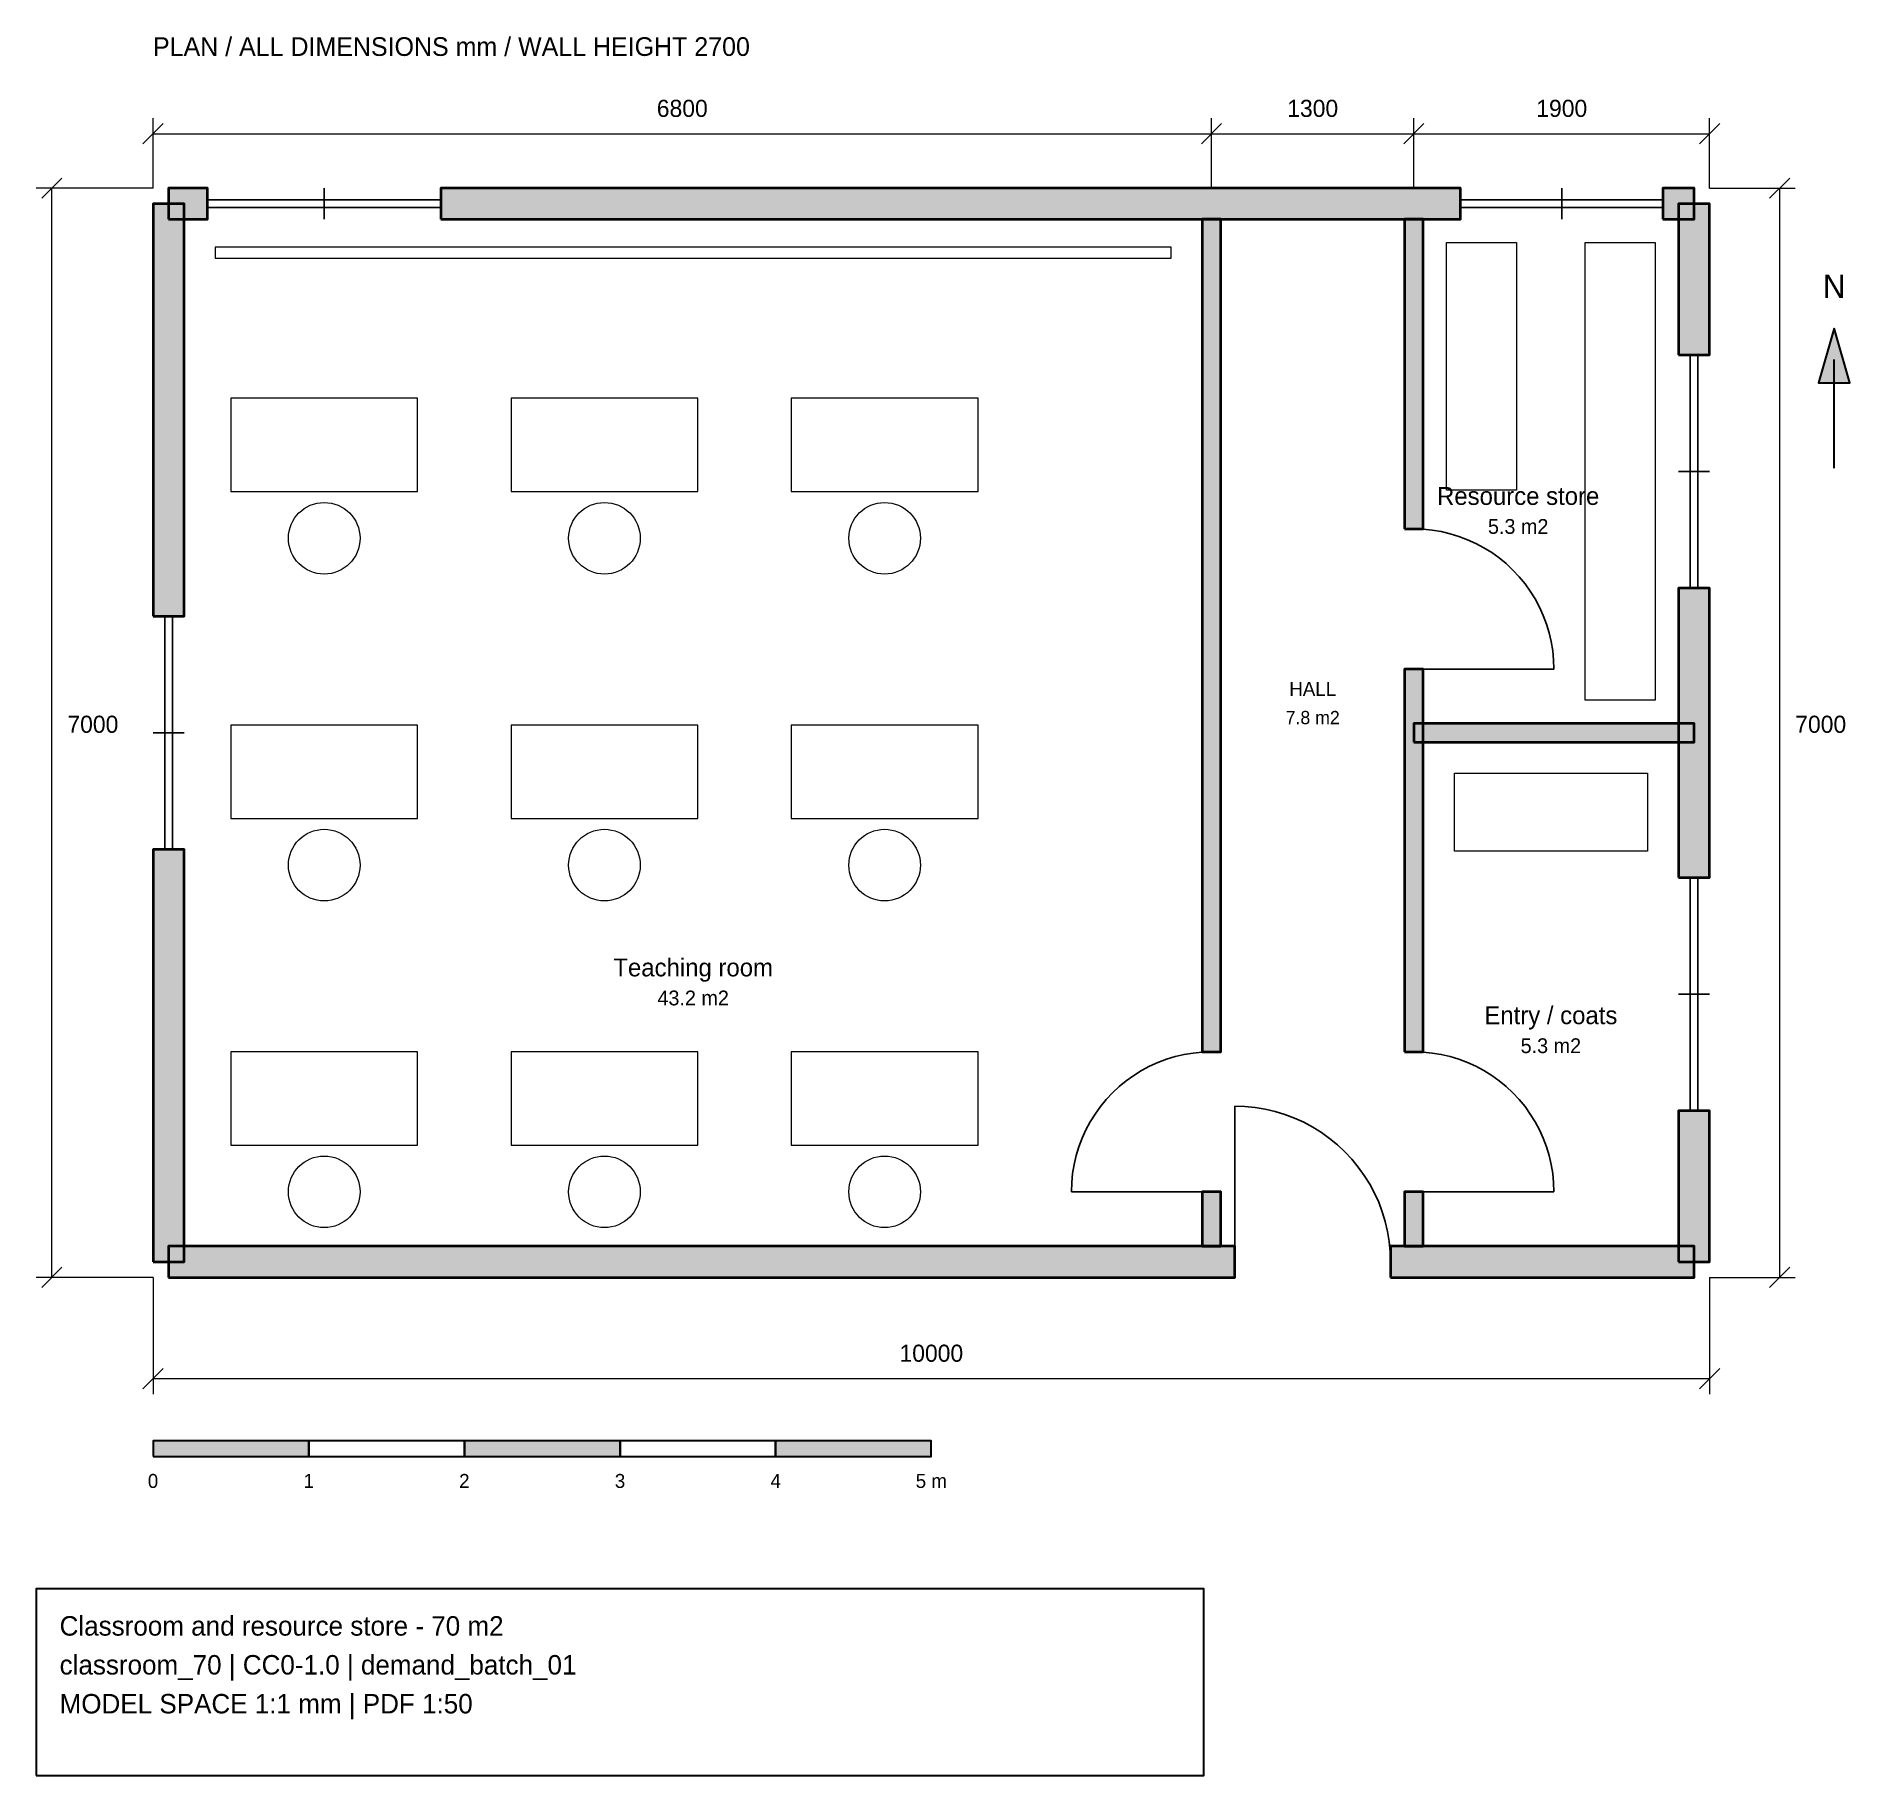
# Model space of a CAD drawing. Header units: millimetres. Extents: x -750 to 10900, y -3202 to 7976.
import ezdxf
from ezdxf.enums import TextEntityAlignment as Align

# ---------------------------------------------------------------- set-up
doc = ezdxf.new("R2010")
doc.units = ezdxf.units.MM
for name, color, linetype, lineweight, true_color in [('DIMENSIONS', 7, 'Continuous', 15, 0x718393), ('DOORS', 7, 'Continuous', 25, 0x6c5039), ('FIXTURES', 7, 'Continuous', 20, 0x587c86), ('TEXT', 7, 'Continuous', 18, 0x243a4d), ('TITLE_BLOCK', 7, 'Continuous', 30, 0x243a4d), ('WALLS', 7, 'Continuous', 40, 0x243a4d), ('WINDOWS', 7, 'Continuous', 25, 0x1a8792)]:
    doc.layers.add(name, color=color, linetype=linetype, lineweight=lineweight, true_color=true_color)

msp = doc.modelspace()

# ---------------------------------------------------------------- hatches: boundary and pattern name
at = {"layer": 'TITLE_BLOCK'}
for points in [[(10800, 6100), (10700, 5750), (10900, 5750)], [(0, -1150), (1000, -1150), (1000, -1050), (0, -1050)], [(2000, -1150), (3000, -1150), (3000, -1050), (2000, -1050)], [(4000, -1150), (5000, -1150), (5000, -1050), (4000, -1050)]]:
    msp.add_hatch(color=7, dxfattribs=at).paths.add_polyline_path(points)
at = {"layer": 'WALLS'}
for points in [[(100, 6800), (350, 6800), (350, 7000), (100, 7000)], [(1850, 6800), (8400, 6800), (8400, 7000), (1850, 7000)], [(9700, 6800), (9900, 6800), (9900, 7000), (9700, 7000)], [(0, 4250), (200, 4250), (200, 6900), (0, 6900)], [(9800, 5930), (10000, 5930), (10000, 6900), (9800, 6900)], [(6740, 1450), (6860, 1450), (6860, 6800), (6740, 6800)], [(8040, 4810), (8160, 4810), (8160, 6800), (8040, 6800)], [(9800, 2570), (10000, 2570), (10000, 4430), (9800, 4430)], [(8040, 1450), (8160, 1450), (8160, 3910), (8040, 3910)], [(8100, 3440), (9900, 3440), (9900, 3560), (8100, 3560)], [(0, 100), (200, 100), (200, 2750), (0, 2750)], [(9800, 100), (10000, 100), (10000, 1070), (9800, 1070)], [(6740, 200), (6860, 200), (6860, 550), (6740, 550)], [(8040, 200), (8160, 200), (8160, 550), (8040, 550)], [(100, 0), (6950, 0), (6950, 200), (100, 200)], [(7950, 0), (9900, 0), (9900, 200), (7950, 200)]]:
    msp.add_hatch(color=7, dxfattribs=at).paths.add_polyline_path(points)

# ---------------------------------------------------------------- linework, layer by layer
at = {"layer": 'DIMENSIONS'}
for p, q in [((-65, 7285), (65, 7415)), ((0, 7000), (0, 7450)), ((0, 7350), (6800, 7350)), ((6735, 7285), (6865, 7415)), ((6735, 7285), (6865, 7415)), ((6800, 7000), (6800, 7450)), ((6800, 7000), (6800, 7450)), ((6800, 7350), (8100, 7350)), ((8035, 7285), (8165, 7415)), ((8035, 7285), (8165, 7415)), ((8100, 7000), (8100, 7450)), ((8100, 7000), (8100, 7450)), ((8100, 7350), (10000, 7350)), ((9935, 7285), (10065, 7415)), ((10000, 7000), (10000, 7450)), ((0, 7000), (-750, 7000)), ((-715, 6935), (-585, 7065)), ((-650, 0), (-650, 7000)), ((10000, 7000), (10550, 7000)), ((10385, 6935), (10515, 7065)), ((10450, 0), (10450, 7000)), ((0, 0), (-750, 0)), ((-715, -65), (-585, 65)), ((0, 0), (0, -750)), ((10000, 0), (10000, -750)), ((10000, 0), (10550, 0)), ((10385, -65), (10515, 65)), ((-65, -715), (65, -585)), ((0, -650), (10000, -650)), ((9935, -715), (10065, -585))]:
    msp.add_line(p, q, dxfattribs=at)
at = {"layer": 'DOORS'}
for p, q in [((8100, 3910), (9000, 3910)), ((6950, 100), (6950, 1100)), ((6800, 550), (5900, 550)), ((8100, 550), (9000, 550))]:
    msp.add_line(p, q, dxfattribs=at)
for points in [[(9000, 3910), (8998, 3969), (8992, 4027), (8983, 4086), (8969, 4143), (8952, 4199), (8931, 4254), (8907, 4308), (8879, 4360), (8848, 4410), (8814, 4458), (8777, 4503), (8736, 4546), (8693, 4587), (8648, 4624), (8600, 4658), (8550, 4689), (8498, 4717), (8444, 4741), (8389, 4762), (8333, 4779), (8276, 4793), (8217, 4802), (8159, 4808), (8100, 4810)], [(6800, 1450), (6741, 1448), (6683, 1442), (6624, 1433), (6567, 1419), (6511, 1402), (6456, 1381), (6402, 1357), (6350, 1329), (6300, 1298), (6252, 1264), (6207, 1227), (6164, 1186), (6123, 1143), (6086, 1098), (6052, 1050), (6021, 1000), (5993, 948), (5969, 894), (5948, 839), (5931, 783), (5917, 726), (5908, 667), (5902, 609), (5900, 550)], [(9000, 550), (8998, 609), (8992, 667), (8983, 726), (8969, 783), (8952, 839), (8931, 894), (8907, 948), (8879, 1000), (8848, 1050), (8814, 1098), (8777, 1143), (8736, 1186), (8693, 1227), (8648, 1264), (8600, 1298), (8550, 1329), (8498, 1357), (8444, 1381), (8389, 1402), (8333, 1419), (8276, 1433), (8217, 1442), (8159, 1448), (8100, 1450)], [(7950, 100), (7948, 165), (7941, 231), (7931, 295), (7916, 359), (7897, 421), (7874, 483), (7847, 542), (7816, 600), (7781, 656), (7743, 709), (7702, 759), (7657, 807), (7609, 852), (7559, 893), (7506, 931), (7450, 966), (7392, 997), (7333, 1024), (7271, 1047), (7209, 1066), (7145, 1081), (7081, 1091), (7015, 1098), (6950, 1100)]]:
    msp.add_lwpolyline(points, dxfattribs=at)
at = {"layer": 'FIXTURES'}
for points in [[(8760, 5060), (8310, 5060), (8310, 6650), (8760, 6650)], [(9650, 3710), (9200, 3710), (9200, 6650), (9650, 6650)], [(400, 6550), (6540, 6550), (6540, 6620), (400, 6620)], [(500, 5050), (1700, 5050), (1700, 5650), (500, 5650)], [(2300, 5050), (3500, 5050), (3500, 5650), (2300, 5650)], [(4100, 5050), (5300, 5050), (5300, 5650), (4100, 5650)], [(500, 2950), (1700, 2950), (1700, 3550), (500, 3550)], [(2300, 2950), (3500, 2950), (3500, 3550), (2300, 3550)], [(4100, 2950), (5300, 2950), (5300, 3550), (4100, 3550)], [(9600, 2740), (8360, 2740), (8360, 3240), (9600, 3240)], [(500, 850), (1700, 850), (1700, 1450), (500, 1450)], [(2300, 850), (3500, 850), (3500, 1450), (2300, 1450)], [(4100, 850), (5300, 850), (5300, 1450), (4100, 1450)]]:
    msp.add_lwpolyline(points, close=True, dxfattribs=at)
for centre in [(1100, 4750), (2900, 4750), (4700, 4750), (1100, 2650), (2900, 2650), (4700, 2650), (1100, 550), (2900, 550), (4700, 550)]:
    msp.add_circle(centre, 230, dxfattribs=at)
at = {"layer": 'TITLE_BLOCK'}
msp.add_line((10800, 5200), (10800, 5900), dxfattribs=at)
for points in [[(10800, 6100), (10700, 5750), (10900, 5750)], [(0, -1150), (1000, -1150), (1000, -1050), (0, -1050)], [(1000, -1150), (2000, -1150), (2000, -1050), (1000, -1050)], [(2000, -1150), (3000, -1150), (3000, -1050), (2000, -1050)], [(3000, -1150), (4000, -1150), (4000, -1050), (3000, -1050)], [(4000, -1150), (5000, -1150), (5000, -1050), (4000, -1050)], [(-750, -3202), (6750, -3202), (6750, -2002), (-750, -2002)]]:
    msp.add_lwpolyline(points, close=True, dxfattribs=at)
at = {"layer": 'WALLS'}
for points in [[(100, 6800), (350, 6800), (350, 7000), (100, 7000)], [(1850, 6800), (8400, 6800), (8400, 7000), (1850, 7000)], [(9700, 6800), (9900, 6800), (9900, 7000), (9700, 7000)], [(0, 4250), (200, 4250), (200, 6900), (0, 6900)], [(9800, 5930), (10000, 5930), (10000, 6900), (9800, 6900)], [(6740, 1450), (6860, 1450), (6860, 6800), (6740, 6800)], [(8040, 4810), (8160, 4810), (8160, 6800), (8040, 6800)], [(9800, 2570), (10000, 2570), (10000, 4430), (9800, 4430)], [(8040, 1450), (8160, 1450), (8160, 3910), (8040, 3910)], [(8100, 3440), (9900, 3440), (9900, 3560), (8100, 3560)], [(0, 100), (200, 100), (200, 2750), (0, 2750)], [(9800, 100), (10000, 100), (10000, 1070), (9800, 1070)], [(6740, 200), (6860, 200), (6860, 550), (6740, 550)], [(8040, 200), (8160, 200), (8160, 550), (8040, 550)], [(100, 0), (6950, 0), (6950, 200), (100, 200)], [(7950, 0), (9900, 0), (9900, 200), (7950, 200)]]:
    msp.add_lwpolyline(points, close=True, dxfattribs=at)
at = {"layer": 'WINDOWS'}
for p, q in [((1100, 6800), (1100, 7000)), ((9050, 6800), (9050, 7000)), ((350, 6925), (1850, 6925)), ((350, 6875), (1850, 6875)), ((8400, 6925), (9700, 6925)), ((8400, 6875), (9700, 6875)), ((9875, 4430), (9875, 5930)), ((9925, 4430), (9925, 5930)), ((9800, 5180), (10000, 5180)), ((75, 2750), (75, 4250)), ((125, 2750), (125, 4250)), ((0, 3500), (200, 3500)), ((9875, 1070), (9875, 2570)), ((9925, 1070), (9925, 2570)), ((9800, 1820), (10000, 1820))]:
    msp.add_line(p, q, dxfattribs=at)

# ---------------------------------------------------------------- texts
at = {"layer": 'DIMENSIONS'}
for s, p in [('6800', (3400, 7425)), ('1300', (7450, 7425)), ('1900', (9050, 7425)), ('10000', (5000, -575))]:
    msp.add_text(s, height=110, dxfattribs=at).set_placement(p, align=Align.BOTTOM_CENTER)
for p in [(-550, 3500), (10550, 3500)]:
    msp.add_text('7000', height=110, dxfattribs=at).set_placement(p)
at = {"layer": 'TEXT'}
msp.add_text('PLAN / ALL DIMENSIONS mm / WALL HEIGHT 2700', height=120, dxfattribs=at).set_placement((0, 7850))
for s, height, p in [('N', 150, (10800, 6250)), ('Resource store', 115, (8770, 4930)), ('5.3 m2', 95, (8770, 4750)), ('HALL', 90, (7450, 3710)), ('7.8 m2', 85, (7450, 3530)), ('Teaching room', 115, (3470, 1900)), ('43.2 m2', 95, (3470, 1720)), ('Entry / coats', 115, (8980, 1593)), ('5.3 m2', 95, (8980, 1413)), ('0', 90, (0, -1380)), ('1', 90, (1000, -1380)), ('2', 90, (2000, -1380)), ('3', 90, (3000, -1380)), ('4', 90, (4000, -1380)), ('5 m', 90, (5000, -1380))]:
    msp.add_text(s, height=height, dxfattribs=at).set_placement(p, align=Align.BOTTOM_CENTER)
at = {"layer": 'TITLE_BLOCK'}
for s, p in [('Classroom and resource store - 70 m2', (-600, -2302)), ('classroom_70 | CC0-1.0 | demand_batch_01', (-600, -2552)), ('MODEL SPACE 1:1 mm | PDF 1:50', (-600, -2802))]:
    msp.add_text(s, height=125, dxfattribs=at).set_placement(p)

doc.saveas('drawing.dxf')
